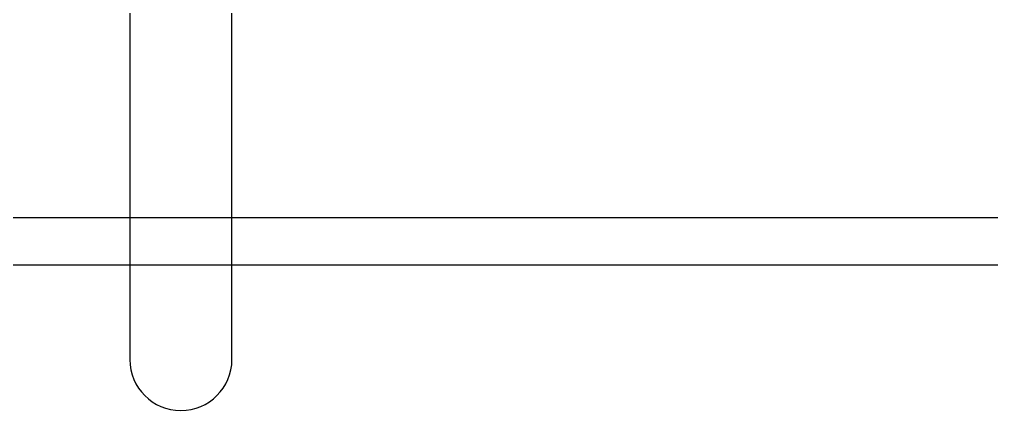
# Model space of a CAD drawing. Extents: x -1396510 to 1250330, y -1892470 to 1623980.
# Drawn here: x -1160913.7 to -1160622.6, y -61381.6 to -61264.5 of the extents above; entities that cross this region are included whole.
import ezdxf

# ---------------------------------------------------------------- set-up
doc = ezdxf.new("R2010")
doc.units = 0
doc.header["$LTSCALE"] = 1000
doc.header["$MEASUREMENT"] = 0
doc.layers.add('BZ', color=2, linetype='Continuous')
doc.layers.add('walraven', color=7, linetype='Continuous')

msp = doc.modelspace()

# ---------------------------------------------------------------- linework, layer by layer
at = {"linetype": 'Continuous'}
for p, q in [((-1161138.15, -61323.8), (-1159665.38, -61323.8)), ((-1161138.15, -61338.05), (-1159665.38, -61338.05))]:
    msp.add_line(p, q, dxfattribs=at)
at = {"layer": 'BZ'}
msp.add_line((-1163240.98, -61338.05), (-1153705.59, -61338.05), dxfattribs=at)
at = {"layer": 'walraven', "color": 7, "linetype": 'Continuous'}
for p, q in [((-1160850.06, -61347.09), (-1160850.06, -61089.93)), ((-1160880.65, -61092.08), (-1160880.65, -61347.09)), ((-1160880.65, -61339.57), (-1160880.65, -61366.34)), ((-1160850.06, -61366.34), (-1160850.06, -61339.57))]:
    msp.add_line(p, q, dxfattribs=at)
msp.add_arc((-1160865.36, -61366.34), 15.3, 180, 0, dxfattribs=at)

doc.saveas('drawing.dxf')
